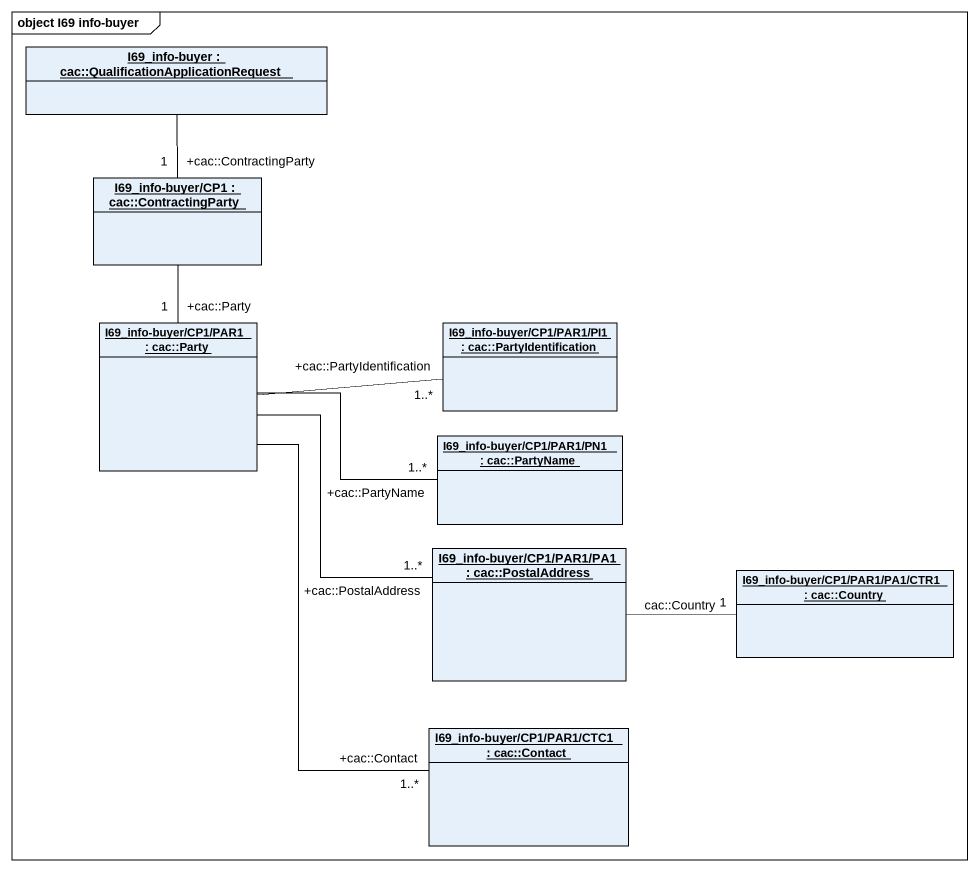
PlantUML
@startuml
mainframe object I69 info-buyer
hide circle
hide empty members
object "I69_info-buyer : cac::QualificationApplicationRequest" as I69_info_buyer
object "I69_info-buyer/CP1 : cac::ContractingParty" as I69_info_buyer_CP1
object "I69_info-buyer/CP1/PAR1 : cac::Party" as I69_info_buyer_CP1_PAR1
object "I69_info-buyer/CP1/PAR1/PI1 : cac::PartyIdentification" as I69_info_buyer_CP1_PAR1_PI1
object "I69_info-buyer/CP1/PAR1/PN1 : cac::PartyName" as I69_info_buyer_CP1_PAR1_PN1
object "I69_info-buyer/CP1/PAR1/PA1 : cac::PostalAddress" as I69_info_buyer_CP1_PAR1_PA1
object "I69_info-buyer/CP1/PAR1/PA1/CTR1 : cac::Country" as I69_info_buyer_CP1_PAR1_PA1_2
object "I69_info-buyer/CP1/PAR1/CTC1 : cac::Contact" as I69_info_buyer_CP1_PAR1_CTC1
I69_info_buyer -- "+cac::ContractingParty\n1" I69_info_buyer_CP1
I69_info_buyer_CP1 -- "+cac::Party\n1" I69_info_buyer_CP1_PAR1
I69_info_buyer_CP1_PAR1 -right- "+cac::PartyIdentification\n1..*" I69_info_buyer_CP1_PAR1_PI1
I69_info_buyer_CP1_PAR1 -right- "+cac::PartyName\n1..*" I69_info_buyer_CP1_PAR1_PN1
I69_info_buyer_CP1_PAR1 -- "+cac::PostalAddress\n1..*" I69_info_buyer_CP1_PAR1_PA1
I69_info_buyer_CP1_PAR1 -- "+cac::Contact\n1..*" I69_info_buyer_CP1_PAR1_CTC1
I69_info_buyer_CP1_PAR1_PA1 -right- "1" I69_info_buyer_CP1_PAR1_PA1_2 : cac::Country
@enduml
